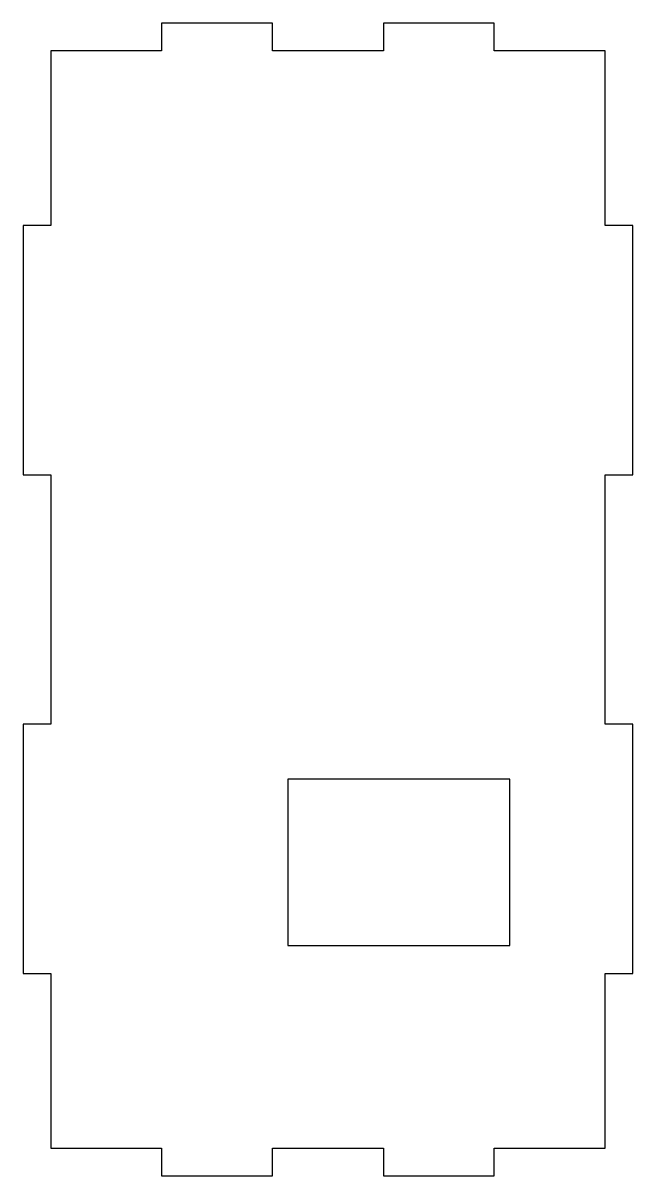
# Model space of a CAD drawing. Header units: millimetres. Extents: x -182 to -72, y -210 to -2.
import ezdxf

# ---------------------------------------------------------------- set-up
doc = ezdxf.new("R2010")
doc.units = ezdxf.units.MM
doc.layers.get('0').update_dxf_attribs({"linetype": 'CONTINUOUS'})

msp = doc.modelspace()

# ---------------------------------------------------------------- linework, layer by layer
for p, q in [((-136.79, -2.29), (-156.79, -2.29)), ((-156.79, -2.29), (-156.79, -7.29)), ((-136.79, -7.29), (-136.79, -2.29)), ((-116.79, -2.29), (-116.79, -7.29)), ((-96.79, -2.29), (-116.79, -2.29)), ((-96.79, -7.29), (-96.79, -2.29)), ((-176.79, -7.29), (-176.79, -38.79)), ((-156.79, -7.29), (-176.79, -7.29)), ((-116.79, -7.29), (-136.79, -7.29)), ((-76.79, -7.29), (-96.79, -7.29)), ((-76.79, -38.79), (-76.79, -7.29)), ((-181.79, -38.79), (-181.79, -83.79)), ((-176.79, -38.79), (-181.79, -38.79)), ((-71.79, -38.79), (-76.79, -38.79)), ((-71.79, -83.79), (-71.79, -38.79)), ((-181.79, -83.79), (-176.79, -83.79)), ((-176.79, -83.79), (-176.79, -128.79)), ((-76.79, -128.79), (-76.79, -83.79)), ((-76.79, -83.79), (-71.79, -83.79)), ((-176.79, -128.79), (-181.79, -128.79)), ((-181.79, -128.79), (-181.79, -173.79)), ((-71.79, -128.79), (-76.79, -128.79)), ((-71.79, -173.79), (-71.79, -128.79)), ((-181.79, -173.79), (-176.79, -173.79)), ((-176.79, -173.79), (-176.79, -205.29)), ((-76.79, -205.29), (-76.79, -173.79)), ((-76.79, -173.79), (-71.79, -173.79)), ((-176.79, -205.29), (-156.79, -205.29)), ((-156.79, -205.29), (-156.79, -210.29)), ((-136.79, -210.29), (-136.79, -205.29)), ((-136.79, -205.29), (-116.79, -205.29)), ((-116.79, -205.29), (-116.79, -210.29)), ((-96.79, -210.29), (-96.79, -205.29)), ((-96.79, -205.29), (-76.79, -205.29)), ((-156.79, -210.29), (-136.79, -210.29)), ((-116.79, -210.29), (-96.79, -210.29))]:
    msp.add_line(p, q)
msp.add_lwpolyline([(-134.02, -168.69), (-94.02, -168.69), (-94.02, -138.69), (-134.02, -138.69)], close=True)

doc.saveas('drawing.dxf')
